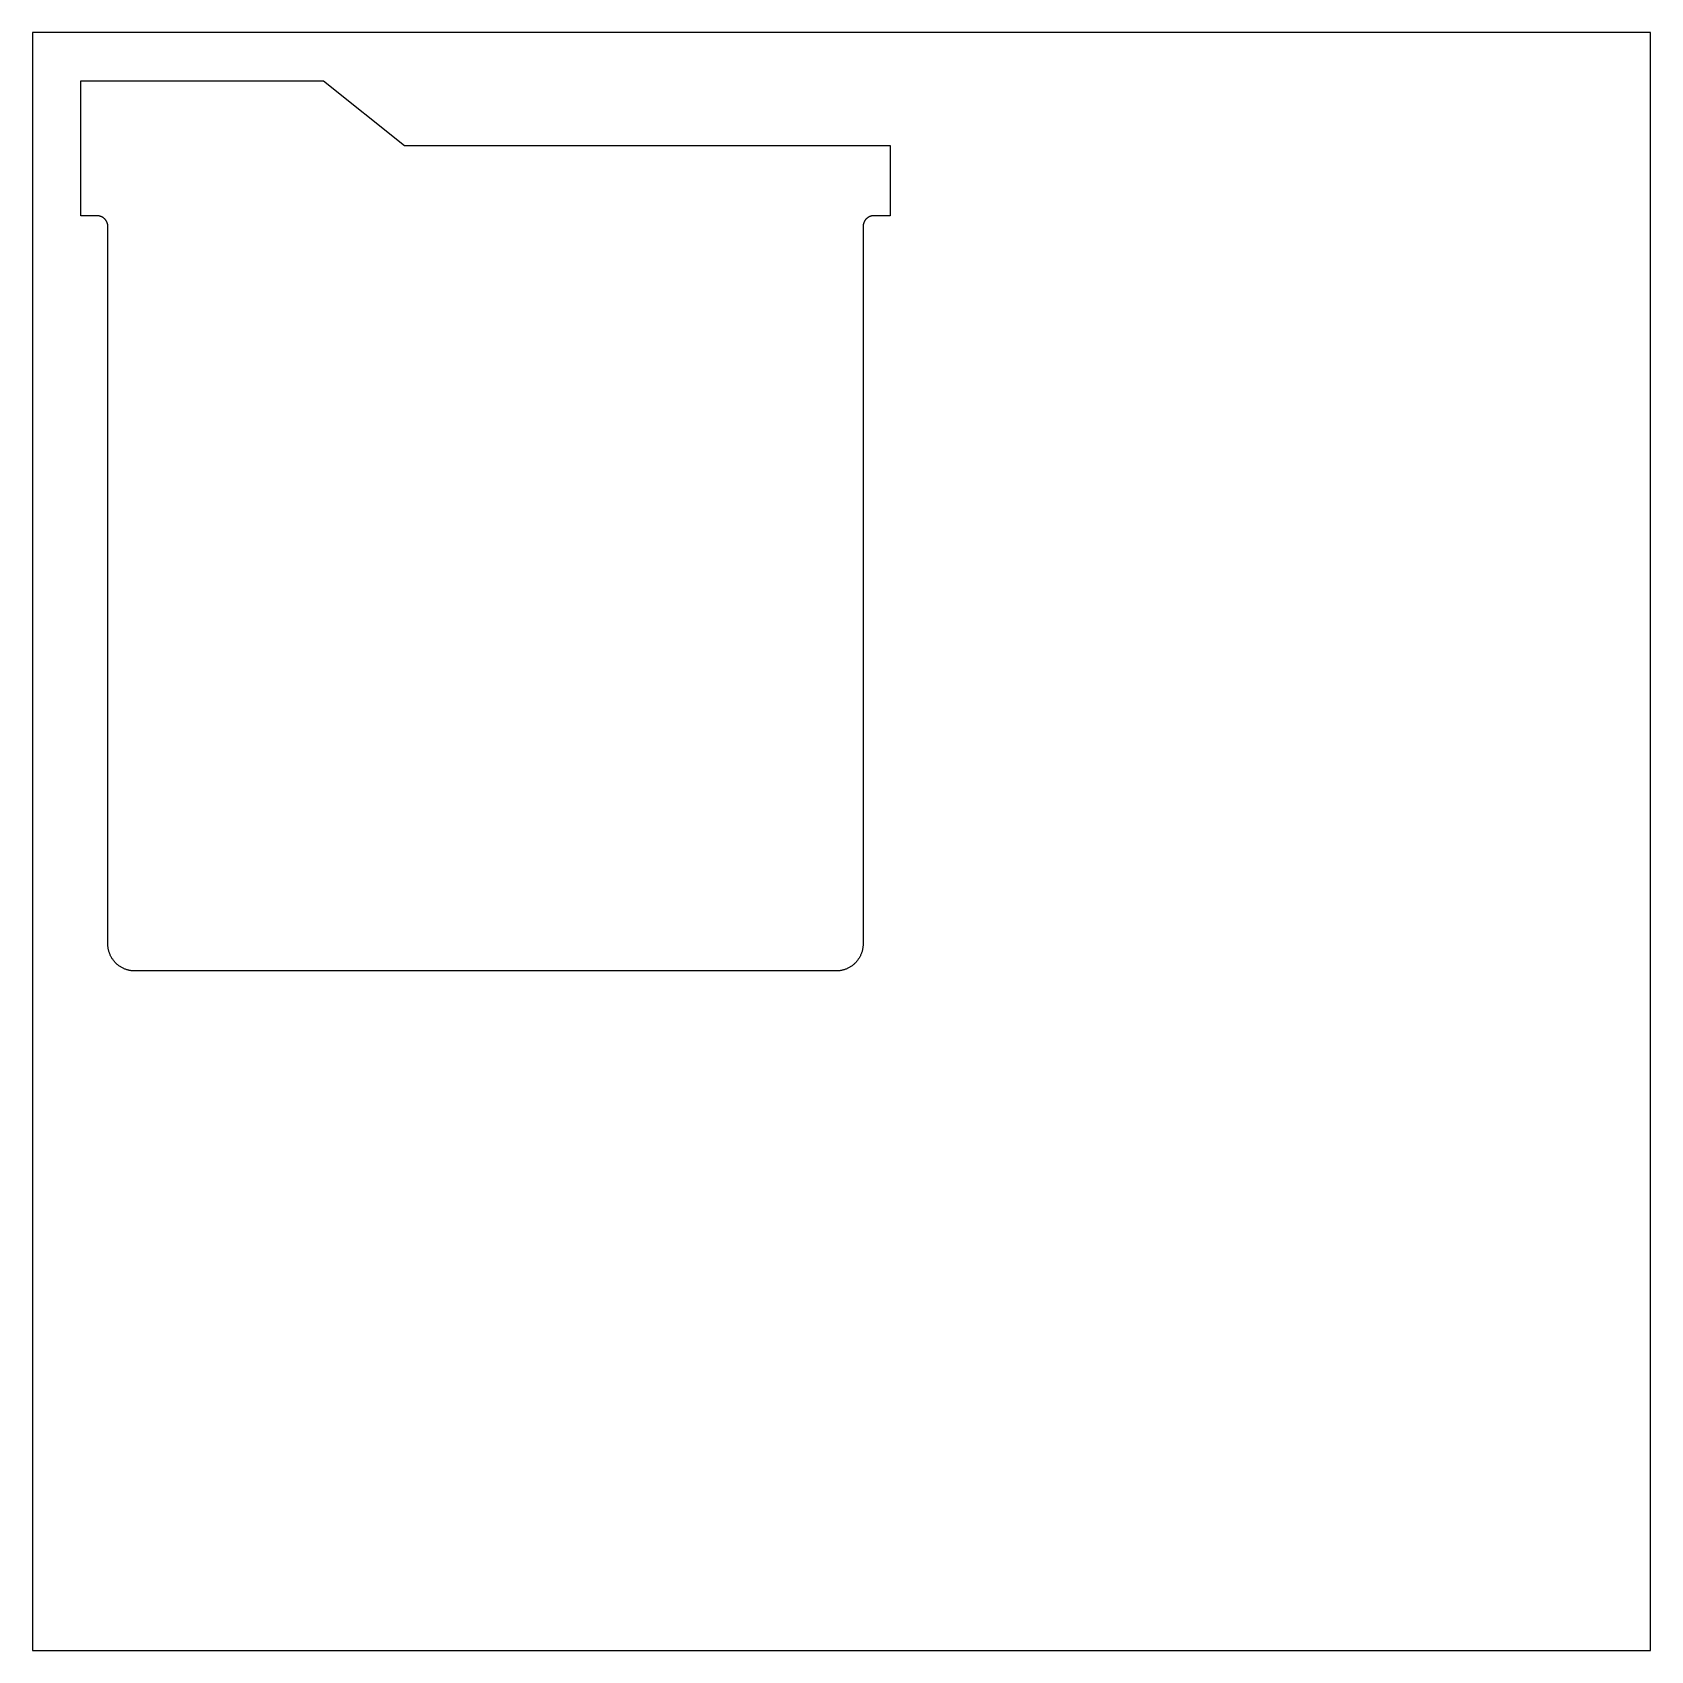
# Model space of a CAD drawing. Extents: x 2199 to 2499, y 2338 to 2638.
import ezdxf

# ---------------------------------------------------------------- set-up
doc = ezdxf.new("R2010")
doc.units = 0
doc.layers.add('CORTE_LASER$CORTE', color=7, linetype='CONTINUOUS')

msp = doc.modelspace()

# ---------------------------------------------------------------- linework, layer by layer
at = {"layer": 'CORTE_LASER$CORTE'}
for p, q in [((2499, 2638), (2199, 2638)), ((2199, 2638), (2199, 2338)), ((2499, 2338), (2499, 2638)), ((2199, 2338), (2499, 2338))]:
    msp.add_line(p, q, dxfattribs=at)
msp.add_lwpolyline([(2253, 2629), (2268, 2617), (2358, 2617), (2358, 2604), (2355, 2604), (2354.96, 2604), (2354.91, 2604), (2354.87, 2604), (2354.82, 2603.99), (2354.77, 2603.99), (2354.73, 2603.98), (2354.68, 2603.97), (2354.64, 2603.97), (2354.59, 2603.96), (2354.54, 2603.95), (2354.5, 2603.94), (2354.45, 2603.92), (2354.4, 2603.91), (2354.36, 2603.89), (2354.31, 2603.88), (2354.26, 2603.86), (2354.22, 2603.84), (2354.17, 2603.82), (2354.13, 2603.8), (2354.08, 2603.78), (2354.04, 2603.75), (2353.99, 2603.73), (2353.95, 2603.7), (2353.91, 2603.67), (2353.86, 2603.65), (2353.82, 2603.62), (2353.78, 2603.58), (2353.74, 2603.55), (2353.7, 2603.52), (2353.66, 2603.49), (2353.62, 2603.45), (2353.59, 2603.41), (2353.55, 2603.38), (2353.51, 2603.34), (2353.48, 2603.3), (2353.45, 2603.26), (2353.42, 2603.22), (2353.38, 2603.18), (2353.35, 2603.14), (2353.33, 2603.09), (2353.3, 2603.05), (2353.27, 2603.01), (2353.25, 2602.96), (2353.22, 2602.92), (2353.2, 2602.87), (2353.18, 2602.83), (2353.16, 2602.78), (2353.14, 2602.74), (2353.12, 2602.69), (2353.11, 2602.64), (2353.09, 2602.6), (2353.08, 2602.55), (2353.06, 2602.5), (2353.05, 2602.46), (2353.04, 2602.41), (2353.03, 2602.36), (2353.03, 2602.32), (2353.02, 2602.27), (2353.01, 2602.23), (2353.01, 2602.18), (2353, 2602.13), (2353, 2602.09), (2353, 2602.04), (2353, 2602), (2353, 2469), (2353, 2468.89), (2353, 2468.78), (2352.99, 2468.66), (2352.98, 2468.55), (2352.97, 2468.44), (2352.95, 2468.32), (2352.94, 2468.21), (2352.92, 2468.09), (2352.89, 2467.97), (2352.87, 2467.86), (2352.84, 2467.74), (2352.81, 2467.62), (2352.77, 2467.51), (2352.73, 2467.39), (2352.69, 2467.28), (2352.65, 2467.16), (2352.6, 2467.04), (2352.55, 2466.93), (2352.5, 2466.82), (2352.44, 2466.7), (2352.38, 2466.59), (2352.32, 2466.48), (2352.25, 2466.37), (2352.18, 2466.26), (2352.11, 2466.16), (2352.04, 2466.05), (2351.96, 2465.95), (2351.88, 2465.85), (2351.8, 2465.75), (2351.71, 2465.65), (2351.63, 2465.56), (2351.54, 2465.46), (2351.44, 2465.37), (2351.35, 2465.29), (2351.25, 2465.2), (2351.15, 2465.12), (2351.05, 2465.04), (2350.95, 2464.96), (2350.84, 2464.89), (2350.74, 2464.82), (2350.63, 2464.75), (2350.52, 2464.68), (2350.41, 2464.62), (2350.3, 2464.56), (2350.18, 2464.5), (2350.07, 2464.45), (2349.96, 2464.4), (2349.84, 2464.35), (2349.72, 2464.31), (2349.61, 2464.27), (2349.49, 2464.23), (2349.38, 2464.19), (2349.26, 2464.16), (2349.14, 2464.13), (2349.03, 2464.11), (2348.91, 2464.08), (2348.79, 2464.06), (2348.68, 2464.05), (2348.56, 2464.03), (2348.45, 2464.02), (2348.34, 2464.01), (2348.22, 2464), (2348.11, 2464), (2348, 2464), (2218, 2464), (2217.89, 2464), (2217.78, 2464), (2217.66, 2464.01), (2217.55, 2464.02), (2217.44, 2464.03), (2217.32, 2464.05), (2217.21, 2464.06), (2217.09, 2464.08), (2216.97, 2464.11), (2216.86, 2464.13), (2216.74, 2464.16), (2216.62, 2464.19), (2216.51, 2464.23), (2216.39, 2464.27), (2216.28, 2464.31), (2216.16, 2464.35), (2216.04, 2464.4), (2215.93, 2464.45), (2215.82, 2464.5), (2215.7, 2464.56), (2215.59, 2464.62), (2215.48, 2464.68), (2215.37, 2464.75), (2215.26, 2464.82), (2215.16, 2464.89), (2215.05, 2464.96), (2214.95, 2465.04), (2214.85, 2465.12), (2214.75, 2465.2), (2214.65, 2465.29), (2214.56, 2465.37), (2214.46, 2465.46), (2214.37, 2465.56), (2214.29, 2465.65), (2214.2, 2465.75), (2214.12, 2465.85), (2214.04, 2465.95), (2213.96, 2466.05), (2213.89, 2466.16), (2213.82, 2466.26), (2213.75, 2466.37), (2213.68, 2466.48), (2213.62, 2466.59), (2213.56, 2466.7), (2213.5, 2466.82), (2213.45, 2466.93), (2213.4, 2467.04), (2213.35, 2467.16), (2213.31, 2467.28), (2213.27, 2467.39), (2213.23, 2467.51), (2213.19, 2467.62), (2213.16, 2467.74), (2213.13, 2467.86), (2213.11, 2467.97), (2213.08, 2468.09), (2213.06, 2468.21), (2213.05, 2468.32), (2213.03, 2468.44), (2213.02, 2468.55), (2213.01, 2468.66), (2213, 2468.78), (2213, 2468.89), (2213, 2469), (2213, 2602), (2213, 2602.04), (2213, 2602.09), (2213, 2602.13), (2212.99, 2602.18), (2212.99, 2602.23), (2212.98, 2602.27), (2212.97, 2602.32), (2212.97, 2602.36), (2212.96, 2602.41), (2212.95, 2602.46), (2212.94, 2602.5), (2212.92, 2602.55), (2212.91, 2602.6), (2212.89, 2602.64), (2212.88, 2602.69), (2212.86, 2602.74), (2212.84, 2602.78), (2212.82, 2602.83), (2212.8, 2602.87), (2212.78, 2602.92), (2212.75, 2602.96), (2212.73, 2603.01), (2212.7, 2603.05), (2212.67, 2603.09), (2212.65, 2603.14), (2212.62, 2603.18), (2212.58, 2603.22), (2212.55, 2603.26), (2212.52, 2603.3), (2212.49, 2603.34), (2212.45, 2603.38), (2212.41, 2603.41), (2212.38, 2603.45), (2212.34, 2603.49), (2212.3, 2603.52), (2212.26, 2603.55), (2212.22, 2603.58), (2212.18, 2603.62), (2212.14, 2603.65), (2212.09, 2603.67), (2212.05, 2603.7), (2212.01, 2603.73), (2211.96, 2603.75), (2211.92, 2603.78), (2211.87, 2603.8), (2211.83, 2603.82), (2211.78, 2603.84), (2211.74, 2603.86), (2211.69, 2603.88), (2211.64, 2603.89), (2211.6, 2603.91), (2211.55, 2603.92), (2211.5, 2603.94), (2211.46, 2603.95), (2211.41, 2603.96), (2211.36, 2603.97), (2211.32, 2603.97), (2211.27, 2603.98), (2211.23, 2603.99), (2211.18, 2603.99), (2211.13, 2604), (2211.09, 2604), (2211.04, 2604), (2211, 2604), (2208, 2604), (2208, 2614), (2208, 2629)], close=True, dxfattribs=at)

doc.saveas('drawing.dxf')
